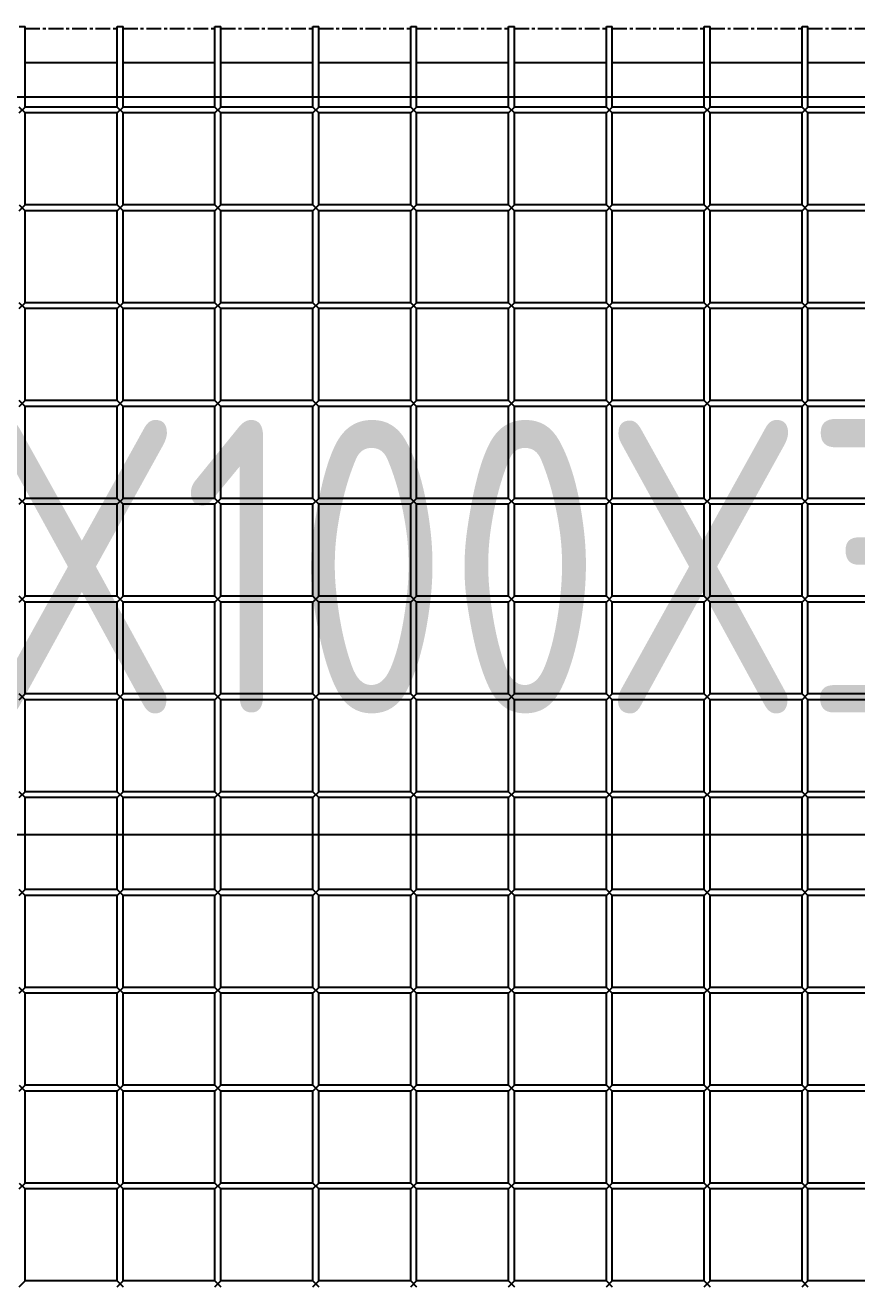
# Model space of a CAD drawing. Header units: millimetres. Extents: x -198529 to 244266, y -64 to 158464.
# Drawn here: x -172182 to -171757, y 97517 to 98160 of the extents above; entities that cross this region are included whole.
import ezdxf

# ---------------------------------------------------------------- set-up
doc = ezdxf.new("R2010")
doc.units = ezdxf.units.MM
doc.linetypes.add('CENTER', pattern=[12, 7.5, -1.5, 1.5, -1.5])
for name, color, linetype in [('0-DCC', 30, 'Continuous'), ('0-DCC-STRUC', 180, 'Continuous'), ('0-DCC-STRUC-T', 4, 'Continuous')]:
    doc.layers.add(name, color=color, linetype=linetype)
doc.styles.add('EDRI-COM', font='tssdeng.shx', dxfattribs={"width": 0.8, "bigfont": 'hztxt.shx'})

# ---------------------------------------------------------------- blocks, each defined once
blk = doc.blocks.new('DCC2850x1800(右)')
at = {"color": 0, "linetype": 'CENTER'}
for p, q in [((64589.5, -72713.38), (64542.5, -72713.38)), ((64639.5, -72713.38), (64592.5, -72713.38)), ((64689.5, -72713.38), (64642.5, -72713.38)), ((64739.5, -72713.38), (64692.5, -72713.38)), ((64789.5, -72713.38), (64742.5, -72713.38)), ((64839.5, -72713.38), (64792.5, -72713.38)), ((64889.5, -72713.38), (64842.5, -72713.38)), ((64939.5, -72713.38), (64892.5, -72713.38)), ((64989.5, -72713.38), (64942.5, -72713.38))]:
    blk.add_line(p, q, dxfattribs=at)
at = {"color": 0, "linetype": 'Continuous'}
for p, q in [((64589.5, -72753.48), (64589.5, -72712.38)), ((64592.5, -72712.38), (64589.5, -72712.38)), ((64592.5, -72753.48), (64592.5, -72712.38)), ((64639.5, -72753.48), (64639.5, -72712.38)), ((64642.5, -72712.38), (64639.5, -72712.38)), ((64642.5, -72753.48), (64642.5, -72712.38)), ((64689.5, -72753.48), (64689.5, -72712.38)), ((64692.5, -72712.38), (64689.5, -72712.38)), ((64692.5, -72753.48), (64692.5, -72712.38)), ((64739.5, -72753.48), (64739.5, -72712.38)), ((64742.5, -72712.38), (64739.5, -72712.38)), ((64742.5, -72753.48), (64742.5, -72712.38)), ((64789.5, -72753.48), (64789.5, -72712.38)), ((64792.5, -72712.38), (64789.5, -72712.38)), ((64792.5, -72753.48), (64792.5, -72712.38)), ((64839.5, -72753.48), (64839.5, -72712.38)), ((64842.5, -72712.38), (64839.5, -72712.38)), ((64842.5, -72753.48), (64842.5, -72712.38)), ((64889.5, -72753.48), (64889.5, -72712.38)), ((64892.5, -72712.38), (64889.5, -72712.38)), ((64892.5, -72753.48), (64892.5, -72712.38)), ((64939.5, -72753.48), (64939.5, -72712.38)), ((64942.5, -72712.38), (64939.5, -72712.38)), ((64942.5, -72753.48), (64942.5, -72712.38)), ((64989.5, -72753.48), (64989.5, -72712.38)), ((64992.5, -72712.38), (64989.5, -72712.38)), ((64542.5, -72730.88), (64589.5, -72730.88)), ((64592.5, -72730.88), (64639.5, -72730.88)), ((64642.5, -72730.88), (64689.5, -72730.88)), ((64692.5, -72730.88), (64739.5, -72730.88)), ((64742.5, -72730.88), (64789.5, -72730.88)), ((64792.5, -72730.88), (64839.5, -72730.88)), ((64842.5, -72730.88), (64889.5, -72730.88)), ((64892.5, -72730.88), (64939.5, -72730.88)), ((64942.5, -72730.88), (64989.5, -72730.88)), ((64542.5, -72753.48), (64589.5, -72753.48)), ((64592.5, -72756.48), (64589.5, -72753.48)), ((64589.5, -72756.48), (64592.5, -72753.48)), ((64592.5, -72753.48), (64639.5, -72753.48)), ((64642.5, -72756.48), (64639.5, -72753.48)), ((64639.5, -72756.48), (64642.5, -72753.48)), ((64642.5, -72753.48), (64689.5, -72753.48)), ((64692.5, -72756.48), (64689.5, -72753.48)), ((64689.5, -72756.48), (64692.5, -72753.48)), ((64692.5, -72753.48), (64739.5, -72753.48)), ((64742.5, -72756.48), (64739.5, -72753.48)), ((64739.5, -72756.48), (64742.5, -72753.48)), ((64742.5, -72753.48), (64789.5, -72753.48)), ((64792.5, -72756.48), (64789.5, -72753.48)), ((64789.5, -72756.48), (64792.5, -72753.48)), ((64792.5, -72753.48), (64839.5, -72753.48)), ((64842.5, -72756.48), (64839.5, -72753.48)), ((64839.5, -72756.48), (64842.5, -72753.48)), ((64842.5, -72753.48), (64889.5, -72753.48)), ((64892.5, -72756.48), (64889.5, -72753.48)), ((64889.5, -72756.48), (64892.5, -72753.48)), ((64892.5, -72753.48), (64939.5, -72753.48)), ((64942.5, -72756.48), (64939.5, -72753.48)), ((64939.5, -72756.48), (64942.5, -72753.48)), ((64942.5, -72753.48), (64989.5, -72753.48)), ((64992.5, -72756.48), (64989.5, -72753.48)), ((64989.5, -72756.48), (64992.5, -72753.48)), ((64542.5, -72756.48), (64589.5, -72756.48)), ((64589.5, -72803.48), (64589.5, -72756.48)), ((64592.5, -72756.48), (64639.5, -72756.48)), ((64592.5, -72803.48), (64592.5, -72756.48)), ((64639.5, -72803.48), (64639.5, -72756.48)), ((64642.5, -72756.48), (64689.5, -72756.48)), ((64642.5, -72803.48), (64642.5, -72756.48)), ((64689.5, -72803.48), (64689.5, -72756.48)), ((64692.5, -72756.48), (64739.5, -72756.48)), ((64692.5, -72803.48), (64692.5, -72756.48)), ((64739.5, -72803.48), (64739.5, -72756.48)), ((64742.5, -72756.48), (64789.5, -72756.48)), ((64742.5, -72803.48), (64742.5, -72756.48)), ((64789.5, -72803.48), (64789.5, -72756.48)), ((64792.5, -72756.48), (64839.5, -72756.48)), ((64792.5, -72803.48), (64792.5, -72756.48)), ((64839.5, -72803.48), (64839.5, -72756.48)), ((64842.5, -72756.48), (64889.5, -72756.48)), ((64842.5, -72803.48), (64842.5, -72756.48)), ((64889.5, -72803.48), (64889.5, -72756.48)), ((64892.5, -72756.48), (64939.5, -72756.48)), ((64892.5, -72803.48), (64892.5, -72756.48)), ((64939.5, -72803.48), (64939.5, -72756.48)), ((64942.5, -72756.48), (64989.5, -72756.48)), ((64942.5, -72803.48), (64942.5, -72756.48)), ((64989.5, -72803.48), (64989.5, -72756.48)), ((64542.5, -72803.48), (64589.5, -72803.48)), ((64542.5, -72806.48), (64589.5, -72806.48)), ((64592.5, -72806.48), (64589.5, -72803.48)), ((64592.5, -72803.48), (64589.5, -72806.48)), ((64589.5, -72853.48), (64589.5, -72806.48)), ((64592.5, -72803.48), (64639.5, -72803.48)), ((64592.5, -72853.48), (64592.5, -72806.48)), ((64592.5, -72806.48), (64639.5, -72806.48)), ((64642.5, -72806.48), (64639.5, -72803.48)), ((64642.5, -72803.48), (64639.5, -72806.48)), ((64639.5, -72853.48), (64639.5, -72806.48)), ((64642.5, -72803.48), (64689.5, -72803.48)), ((64642.5, -72853.48), (64642.5, -72806.48)), ((64642.5, -72806.48), (64689.5, -72806.48)), ((64692.5, -72806.48), (64689.5, -72803.48)), ((64692.5, -72803.48), (64689.5, -72806.48)), ((64689.5, -72853.48), (64689.5, -72806.48)), ((64692.5, -72803.48), (64739.5, -72803.48)), ((64692.5, -72853.48), (64692.5, -72806.48)), ((64692.5, -72806.48), (64739.5, -72806.48)), ((64742.5, -72806.48), (64739.5, -72803.48)), ((64742.5, -72803.48), (64739.5, -72806.48)), ((64739.5, -72853.48), (64739.5, -72806.48)), ((64742.5, -72803.48), (64789.5, -72803.48)), ((64742.5, -72853.48), (64742.5, -72806.48)), ((64742.5, -72806.48), (64789.5, -72806.48)), ((64792.5, -72806.48), (64789.5, -72803.48)), ((64792.5, -72803.48), (64789.5, -72806.48)), ((64789.5, -72853.48), (64789.5, -72806.48)), ((64792.5, -72803.48), (64839.5, -72803.48)), ((64792.5, -72853.48), (64792.5, -72806.48)), ((64792.5, -72806.48), (64839.5, -72806.48)), ((64842.5, -72806.48), (64839.5, -72803.48)), ((64842.5, -72803.48), (64839.5, -72806.48)), ((64839.5, -72853.48), (64839.5, -72806.48)), ((64842.5, -72803.48), (64889.5, -72803.48)), ((64842.5, -72853.48), (64842.5, -72806.48)), ((64842.5, -72806.48), (64889.5, -72806.48)), ((64892.5, -72806.48), (64889.5, -72803.48)), ((64892.5, -72803.48), (64889.5, -72806.48)), ((64889.5, -72853.48), (64889.5, -72806.48)), ((64892.5, -72803.48), (64939.5, -72803.48)), ((64892.5, -72853.48), (64892.5, -72806.48)), ((64892.5, -72806.48), (64939.5, -72806.48)), ((64942.5, -72806.48), (64939.5, -72803.48)), ((64942.5, -72803.48), (64939.5, -72806.48)), ((64939.5, -72853.48), (64939.5, -72806.48)), ((64942.5, -72803.48), (64989.5, -72803.48)), ((64942.5, -72853.48), (64942.5, -72806.48)), ((64942.5, -72806.48), (64989.5, -72806.48)), ((64992.5, -72806.48), (64989.5, -72803.48)), ((64992.5, -72803.48), (64989.5, -72806.48)), ((64989.5, -72853.48), (64989.5, -72806.48)), ((64542.5, -72853.48), (64589.5, -72853.48)), ((64542.5, -72856.48), (64589.5, -72856.48)), ((64592.5, -72856.48), (64589.5, -72853.48)), ((64592.5, -72853.48), (64589.5, -72856.48)), ((64589.5, -72903.48), (64589.5, -72856.48)), ((64592.5, -72853.48), (64639.5, -72853.48)), ((64592.5, -72903.48), (64592.5, -72856.48)), ((64592.5, -72856.48), (64639.5, -72856.48)), ((64642.5, -72856.48), (64639.5, -72853.48)), ((64639.5, -72856.48), (64642.5, -72853.48)), ((64639.5, -72903.48), (64639.5, -72856.48)), ((64642.5, -72853.48), (64689.5, -72853.48)), ((64642.5, -72903.48), (64642.5, -72856.48)), ((64642.5, -72856.48), (64689.5, -72856.48)), ((64692.5, -72856.48), (64689.5, -72853.48)), ((64689.5, -72856.48), (64692.5, -72853.48)), ((64689.5, -72903.48), (64689.5, -72856.48)), ((64692.5, -72853.48), (64739.5, -72853.48)), ((64692.5, -72903.48), (64692.5, -72856.48)), ((64692.5, -72856.48), (64739.5, -72856.48)), ((64742.5, -72856.48), (64739.5, -72853.48)), ((64739.5, -72856.48), (64742.5, -72853.48)), ((64739.5, -72903.48), (64739.5, -72856.48)), ((64742.5, -72853.48), (64789.5, -72853.48)), ((64742.5, -72903.48), (64742.5, -72856.48)), ((64742.5, -72856.48), (64789.5, -72856.48)), ((64792.5, -72856.48), (64789.5, -72853.48)), ((64789.5, -72856.48), (64792.5, -72853.48)), ((64789.5, -72903.48), (64789.5, -72856.48)), ((64792.5, -72853.48), (64839.5, -72853.48)), ((64792.5, -72903.48), (64792.5, -72856.48)), ((64792.5, -72856.48), (64839.5, -72856.48)), ((64842.5, -72856.48), (64839.5, -72853.48)), ((64839.5, -72856.48), (64842.5, -72853.48)), ((64839.5, -72903.48), (64839.5, -72856.48)), ((64842.5, -72853.48), (64889.5, -72853.48)), ((64842.5, -72903.48), (64842.5, -72856.48)), ((64842.5, -72856.48), (64889.5, -72856.48)), ((64892.5, -72856.48), (64889.5, -72853.48)), ((64889.5, -72856.48), (64892.5, -72853.48)), ((64889.5, -72903.48), (64889.5, -72856.48)), ((64892.5, -72853.48), (64939.5, -72853.48)), ((64892.5, -72903.48), (64892.5, -72856.48)), ((64892.5, -72856.48), (64939.5, -72856.48)), ((64942.5, -72856.48), (64939.5, -72853.48)), ((64939.5, -72856.48), (64942.5, -72853.48)), ((64939.5, -72903.48), (64939.5, -72856.48)), ((64942.5, -72853.48), (64989.5, -72853.48)), ((64942.5, -72903.48), (64942.5, -72856.48)), ((64942.5, -72856.48), (64989.5, -72856.48)), ((64992.5, -72856.48), (64989.5, -72853.48)), ((64989.5, -72856.48), (64992.5, -72853.48)), ((64989.5, -72903.48), (64989.5, -72856.48)), ((64542.5, -72903.48), (64589.5, -72903.48)), ((64592.5, -72906.48), (64589.5, -72903.48)), ((64592.5, -72903.48), (64589.5, -72906.48)), ((64592.5, -72903.48), (64639.5, -72903.48)), ((64642.5, -72906.48), (64639.5, -72903.48)), ((64642.5, -72903.48), (64639.5, -72906.48)), ((64642.5, -72903.48), (64689.5, -72903.48)), ((64692.5, -72906.48), (64689.5, -72903.48)), ((64689.5, -72906.48), (64692.5, -72903.48)), ((64692.5, -72903.48), (64739.5, -72903.48)), ((64742.5, -72906.48), (64739.5, -72903.48)), ((64739.5, -72906.48), (64742.5, -72903.48)), ((64742.5, -72903.48), (64789.5, -72903.48)), ((64792.5, -72906.48), (64789.5, -72903.48)), ((64789.5, -72906.48), (64792.5, -72903.48)), ((64792.5, -72903.48), (64839.5, -72903.48)), ((64842.5, -72906.48), (64839.5, -72903.48)), ((64839.5, -72906.48), (64842.5, -72903.48)), ((64842.5, -72903.48), (64889.5, -72903.48)), ((64892.5, -72906.48), (64889.5, -72903.48)), ((64889.5, -72906.48), (64892.5, -72903.48)), ((64892.5, -72903.48), (64939.5, -72903.48)), ((64942.5, -72906.48), (64939.5, -72903.48)), ((64939.5, -72906.48), (64942.5, -72903.48)), ((64942.5, -72903.48), (64989.5, -72903.48)), ((64992.5, -72906.48), (64989.5, -72903.48)), ((64989.5, -72906.48), (64992.5, -72903.48)), ((64542.5, -72906.48), (64589.5, -72906.48)), ((64589.5, -72953.48), (64589.5, -72906.48)), ((64592.5, -72953.48), (64592.5, -72906.48)), ((64592.5, -72906.48), (64639.5, -72906.48)), ((64639.5, -72953.48), (64639.5, -72906.48)), ((64642.5, -72953.48), (64642.5, -72906.48)), ((64642.5, -72906.48), (64689.5, -72906.48)), ((64689.5, -72953.48), (64689.5, -72906.48)), ((64692.5, -72953.48), (64692.5, -72906.48)), ((64692.5, -72906.48), (64739.5, -72906.48)), ((64739.5, -72953.48), (64739.5, -72906.48)), ((64742.5, -72953.48), (64742.5, -72906.48)), ((64742.5, -72906.48), (64789.5, -72906.48)), ((64789.5, -72953.48), (64789.5, -72906.48)), ((64792.5, -72953.48), (64792.5, -72906.48)), ((64792.5, -72906.48), (64839.5, -72906.48)), ((64839.5, -72953.48), (64839.5, -72906.48)), ((64842.5, -72953.48), (64842.5, -72906.48)), ((64842.5, -72906.48), (64889.5, -72906.48)), ((64889.5, -72953.48), (64889.5, -72906.48)), ((64892.5, -72953.48), (64892.5, -72906.48)), ((64892.5, -72906.48), (64939.5, -72906.48)), ((64939.5, -72953.48), (64939.5, -72906.48)), ((64942.5, -72953.48), (64942.5, -72906.48)), ((64942.5, -72906.48), (64989.5, -72906.48)), ((64989.5, -72953.48), (64989.5, -72906.48)), ((64542.5, -72953.48), (64589.5, -72953.48)), ((64592.5, -72956.48), (64589.5, -72953.48)), ((64592.5, -72953.48), (64589.5, -72956.48)), ((64592.5, -72953.48), (64639.5, -72953.48)), ((64642.5, -72956.48), (64639.5, -72953.48)), ((64642.5, -72953.48), (64639.5, -72956.48)), ((64642.5, -72953.48), (64689.5, -72953.48)), ((64692.5, -72956.48), (64689.5, -72953.48)), ((64692.5, -72953.48), (64689.5, -72956.48)), ((64692.5, -72953.48), (64739.5, -72953.48)), ((64742.5, -72956.48), (64739.5, -72953.48)), ((64739.5, -72956.48), (64742.5, -72953.48)), ((64742.5, -72953.48), (64789.5, -72953.48)), ((64792.5, -72956.48), (64789.5, -72953.48)), ((64789.5, -72956.48), (64792.5, -72953.48)), ((64792.5, -72953.48), (64839.5, -72953.48)), ((64842.5, -72956.48), (64839.5, -72953.48)), ((64839.5, -72956.48), (64842.5, -72953.48)), ((64842.5, -72953.48), (64889.5, -72953.48)), ((64892.5, -72956.48), (64889.5, -72953.48)), ((64889.5, -72956.48), (64892.5, -72953.48)), ((64892.5, -72953.48), (64939.5, -72953.48)), ((64942.5, -72956.48), (64939.5, -72953.48)), ((64939.5, -72956.48), (64942.5, -72953.48)), ((64942.5, -72953.48), (64989.5, -72953.48)), ((64992.5, -72956.48), (64989.5, -72953.48)), ((64989.5, -72956.48), (64992.5, -72953.48)), ((64542.5, -72956.48), (64589.5, -72956.48)), ((64589.5, -73003.48), (64589.5, -72956.48)), ((64592.5, -73003.48), (64592.5, -72956.48)), ((64592.5, -72956.48), (64639.5, -72956.48)), ((64639.5, -73003.48), (64639.5, -72956.48)), ((64642.5, -73003.48), (64642.5, -72956.48)), ((64642.5, -72956.48), (64689.5, -72956.48)), ((64689.5, -73003.48), (64689.5, -72956.48)), ((64692.5, -73003.48), (64692.5, -72956.48)), ((64692.5, -72956.48), (64739.5, -72956.48)), ((64739.5, -73003.48), (64739.5, -72956.48)), ((64742.5, -73003.48), (64742.5, -72956.48)), ((64742.5, -72956.48), (64789.5, -72956.48)), ((64789.5, -73003.48), (64789.5, -72956.48)), ((64792.5, -73003.48), (64792.5, -72956.48)), ((64792.5, -72956.48), (64839.5, -72956.48)), ((64839.5, -73003.48), (64839.5, -72956.48)), ((64842.5, -73003.48), (64842.5, -72956.48)), ((64842.5, -72956.48), (64889.5, -72956.48)), ((64889.5, -73003.48), (64889.5, -72956.48)), ((64892.5, -73003.48), (64892.5, -72956.48)), ((64892.5, -72956.48), (64939.5, -72956.48)), ((64939.5, -73003.48), (64939.5, -72956.48)), ((64942.5, -73003.48), (64942.5, -72956.48)), ((64942.5, -72956.48), (64989.5, -72956.48)), ((64989.5, -73003.48), (64989.5, -72956.48)), ((64542.5, -73003.48), (64589.5, -73003.48)), ((64542.5, -73006.48), (64589.5, -73006.48)), ((64592.5, -73006.48), (64589.5, -73003.48)), ((64592.5, -73003.48), (64589.5, -73006.48)), ((64589.5, -73053.48), (64589.5, -73006.48)), ((64592.5, -73003.48), (64639.5, -73003.48)), ((64592.5, -73053.48), (64592.5, -73006.48)), ((64592.5, -73006.48), (64639.5, -73006.48)), ((64642.5, -73006.48), (64639.5, -73003.48)), ((64642.5, -73003.48), (64639.5, -73006.48)), ((64639.5, -73053.48), (64639.5, -73006.48)), ((64642.5, -73003.48), (64689.5, -73003.48)), ((64642.5, -73053.48), (64642.5, -73006.48)), ((64642.5, -73006.48), (64689.5, -73006.48)), ((64692.5, -73006.48), (64689.5, -73003.48)), ((64692.5, -73003.48), (64689.5, -73006.48)), ((64689.5, -73053.48), (64689.5, -73006.48)), ((64692.5, -73003.48), (64739.5, -73003.48)), ((64692.5, -73053.48), (64692.5, -73006.48)), ((64692.5, -73006.48), (64739.5, -73006.48)), ((64742.5, -73006.48), (64739.5, -73003.48)), ((64742.5, -73003.48), (64739.5, -73006.48)), ((64739.5, -73053.48), (64739.5, -73006.48)), ((64742.5, -73003.48), (64789.5, -73003.48)), ((64742.5, -73053.48), (64742.5, -73006.48)), ((64742.5, -73006.48), (64789.5, -73006.48)), ((64792.5, -73006.48), (64789.5, -73003.48)), ((64789.5, -73006.48), (64792.5, -73003.48)), ((64789.5, -73053.48), (64789.5, -73006.48)), ((64792.5, -73003.48), (64839.5, -73003.48)), ((64792.5, -73053.48), (64792.5, -73006.48)), ((64792.5, -73006.48), (64839.5, -73006.48)), ((64842.5, -73006.48), (64839.5, -73003.48)), ((64839.5, -73006.48), (64842.5, -73003.48)), ((64839.5, -73053.48), (64839.5, -73006.48)), ((64842.5, -73003.48), (64889.5, -73003.48)), ((64842.5, -73053.48), (64842.5, -73006.48)), ((64842.5, -73006.48), (64889.5, -73006.48)), ((64892.5, -73006.48), (64889.5, -73003.48)), ((64889.5, -73006.48), (64892.5, -73003.48)), ((64889.5, -73053.48), (64889.5, -73006.48)), ((64892.5, -73003.48), (64939.5, -73003.48)), ((64892.5, -73053.48), (64892.5, -73006.48)), ((64892.5, -73006.48), (64939.5, -73006.48)), ((64942.5, -73006.48), (64939.5, -73003.48)), ((64939.5, -73006.48), (64942.5, -73003.48)), ((64939.5, -73053.48), (64939.5, -73006.48)), ((64942.5, -73003.48), (64989.5, -73003.48)), ((64942.5, -73053.48), (64942.5, -73006.48)), ((64942.5, -73006.48), (64989.5, -73006.48)), ((64992.5, -73006.48), (64989.5, -73003.48)), ((64989.5, -73006.48), (64992.5, -73003.48)), ((64989.5, -73053.48), (64989.5, -73006.48)), ((64542.5, -73053.48), (64589.5, -73053.48)), ((64542.5, -73056.48), (64589.5, -73056.48)), ((64592.5, -73056.48), (64589.5, -73053.48)), ((64592.5, -73053.48), (64589.5, -73056.48)), ((64589.5, -73103.48), (64589.5, -73056.48)), ((64592.5, -73053.48), (64639.5, -73053.48)), ((64592.5, -73103.48), (64592.5, -73056.48)), ((64592.5, -73056.48), (64639.5, -73056.48)), ((64642.5, -73056.48), (64639.5, -73053.48)), ((64642.5, -73053.48), (64639.5, -73056.48)), ((64639.5, -73103.48), (64639.5, -73056.48)), ((64642.5, -73053.48), (64689.5, -73053.48)), ((64642.5, -73103.48), (64642.5, -73056.48)), ((64642.5, -73056.48), (64689.5, -73056.48)), ((64692.5, -73056.48), (64689.5, -73053.48)), ((64692.5, -73053.48), (64689.5, -73056.48)), ((64689.5, -73103.48), (64689.5, -73056.48)), ((64692.5, -73053.48), (64739.5, -73053.48)), ((64692.5, -73103.48), (64692.5, -73056.48)), ((64692.5, -73056.48), (64739.5, -73056.48)), ((64742.5, -73056.48), (64739.5, -73053.48)), ((64742.5, -73053.48), (64739.5, -73056.48)), ((64739.5, -73103.48), (64739.5, -73056.48)), ((64742.5, -73053.48), (64789.5, -73053.48)), ((64742.5, -73103.48), (64742.5, -73056.48)), ((64742.5, -73056.48), (64789.5, -73056.48)), ((64792.5, -73056.48), (64789.5, -73053.48)), ((64792.5, -73053.48), (64789.5, -73056.48)), ((64789.5, -73103.48), (64789.5, -73056.48)), ((64792.5, -73053.48), (64839.5, -73053.48)), ((64792.5, -73103.48), (64792.5, -73056.48)), ((64792.5, -73056.48), (64839.5, -73056.48)), ((64842.5, -73056.48), (64839.5, -73053.48)), ((64839.5, -73056.48), (64842.5, -73053.48)), ((64839.5, -73103.48), (64839.5, -73056.48)), ((64842.5, -73053.48), (64889.5, -73053.48)), ((64842.5, -73103.48), (64842.5, -73056.48)), ((64842.5, -73056.48), (64889.5, -73056.48)), ((64892.5, -73056.48), (64889.5, -73053.48)), ((64889.5, -73056.48), (64892.5, -73053.48)), ((64889.5, -73103.48), (64889.5, -73056.48)), ((64892.5, -73053.48), (64939.5, -73053.48)), ((64892.5, -73103.48), (64892.5, -73056.48)), ((64892.5, -73056.48), (64939.5, -73056.48)), ((64942.5, -73056.48), (64939.5, -73053.48)), ((64939.5, -73056.48), (64942.5, -73053.48)), ((64939.5, -73103.48), (64939.5, -73056.48)), ((64942.5, -73053.48), (64989.5, -73053.48)), ((64942.5, -73103.48), (64942.5, -73056.48)), ((64942.5, -73056.48), (64989.5, -73056.48)), ((64992.5, -73056.48), (64989.5, -73053.48)), ((64989.5, -73056.48), (64992.5, -73053.48)), ((64989.5, -73103.48), (64989.5, -73056.48)), ((64542.5, -73103.48), (64589.5, -73103.48)), ((64592.5, -73106.48), (64589.5, -73103.48)), ((64592.5, -73103.48), (64589.5, -73106.48)), ((64592.5, -73103.48), (64639.5, -73103.48)), ((64642.5, -73106.48), (64639.5, -73103.48)), ((64642.5, -73103.48), (64639.5, -73106.48)), ((64642.5, -73103.48), (64689.5, -73103.48)), ((64692.5, -73106.48), (64689.5, -73103.48)), ((64692.5, -73103.48), (64689.5, -73106.48)), ((64692.5, -73103.48), (64739.5, -73103.48)), ((64742.5, -73106.48), (64739.5, -73103.48)), ((64742.5, -73103.48), (64739.5, -73106.48)), ((64742.5, -73103.48), (64789.5, -73103.48)), ((64792.5, -73106.48), (64789.5, -73103.48)), ((64792.5, -73103.48), (64789.5, -73106.48)), ((64792.5, -73103.48), (64839.5, -73103.48)), ((64842.5, -73106.48), (64839.5, -73103.48)), ((64842.5, -73103.48), (64839.5, -73106.48)), ((64842.5, -73103.48), (64889.5, -73103.48)), ((64892.5, -73106.48), (64889.5, -73103.48)), ((64889.5, -73106.48), (64892.5, -73103.48)), ((64892.5, -73103.48), (64939.5, -73103.48)), ((64942.5, -73106.48), (64939.5, -73103.48)), ((64939.5, -73106.48), (64942.5, -73103.48)), ((64942.5, -73103.48), (64989.5, -73103.48)), ((64992.5, -73106.48), (64989.5, -73103.48)), ((64989.5, -73106.48), (64992.5, -73103.48)), ((64542.5, -73106.48), (64589.5, -73106.48)), ((64589.5, -73153.48), (64589.5, -73106.48)), ((64592.5, -73153.48), (64592.5, -73106.48)), ((64592.5, -73106.48), (64639.5, -73106.48)), ((64639.5, -73153.48), (64639.5, -73106.48)), ((64642.5, -73153.48), (64642.5, -73106.48)), ((64642.5, -73106.48), (64689.5, -73106.48)), ((64689.5, -73153.48), (64689.5, -73106.48)), ((64692.5, -73153.48), (64692.5, -73106.48)), ((64692.5, -73106.48), (64739.5, -73106.48)), ((64739.5, -73153.48), (64739.5, -73106.48)), ((64742.5, -73153.48), (64742.5, -73106.48)), ((64742.5, -73106.48), (64789.5, -73106.48)), ((64789.5, -73153.48), (64789.5, -73106.48)), ((64792.5, -73153.48), (64792.5, -73106.48)), ((64792.5, -73106.48), (64839.5, -73106.48)), ((64839.5, -73153.48), (64839.5, -73106.48)), ((64842.5, -73153.48), (64842.5, -73106.48)), ((64842.5, -73106.48), (64889.5, -73106.48)), ((64889.5, -73153.48), (64889.5, -73106.48)), ((64892.5, -73153.48), (64892.5, -73106.48)), ((64892.5, -73106.48), (64939.5, -73106.48)), ((64939.5, -73153.48), (64939.5, -73106.48)), ((64942.5, -73153.48), (64942.5, -73106.48)), ((64942.5, -73106.48), (64989.5, -73106.48)), ((64989.5, -73153.48), (64989.5, -73106.48)), ((64542.5, -73153.48), (64589.5, -73153.48)), ((64592.5, -73156.48), (64589.5, -73153.48)), ((64592.5, -73153.48), (64589.5, -73156.48)), ((64592.5, -73153.48), (64639.5, -73153.48)), ((64642.5, -73156.48), (64639.5, -73153.48)), ((64642.5, -73153.48), (64639.5, -73156.48)), ((64642.5, -73153.48), (64689.5, -73153.48)), ((64692.5, -73156.48), (64689.5, -73153.48)), ((64692.5, -73153.48), (64689.5, -73156.48)), ((64692.5, -73153.48), (64739.5, -73153.48)), ((64742.5, -73156.48), (64739.5, -73153.48)), ((64742.5, -73153.48), (64739.5, -73156.48)), ((64742.5, -73153.48), (64789.5, -73153.48)), ((64792.5, -73156.48), (64789.5, -73153.48)), ((64792.5, -73153.48), (64789.5, -73156.48)), ((64792.5, -73153.48), (64839.5, -73153.48)), ((64842.5, -73156.48), (64839.5, -73153.48)), ((64842.5, -73153.48), (64839.5, -73156.48)), ((64842.5, -73153.48), (64889.5, -73153.48)), ((64892.5, -73156.48), (64889.5, -73153.48)), ((64892.5, -73153.48), (64889.5, -73156.48)), ((64892.5, -73153.48), (64939.5, -73153.48)), ((64942.5, -73156.48), (64939.5, -73153.48)), ((64939.5, -73156.48), (64942.5, -73153.48)), ((64942.5, -73153.48), (64989.5, -73153.48)), ((64992.5, -73156.48), (64989.5, -73153.48)), ((64989.5, -73156.48), (64992.5, -73153.48)), ((64542.5, -73156.48), (64589.5, -73156.48)), ((64589.5, -73203.48), (64589.5, -73156.48)), ((64592.5, -73203.48), (64592.5, -73156.48)), ((64592.5, -73156.48), (64639.5, -73156.48)), ((64639.5, -73203.48), (64639.5, -73156.48)), ((64642.5, -73203.48), (64642.5, -73156.48)), ((64642.5, -73156.48), (64689.5, -73156.48)), ((64689.5, -73203.48), (64689.5, -73156.48)), ((64692.5, -73203.48), (64692.5, -73156.48)), ((64692.5, -73156.48), (64739.5, -73156.48)), ((64739.5, -73203.48), (64739.5, -73156.48)), ((64742.5, -73203.48), (64742.5, -73156.48)), ((64742.5, -73156.48), (64789.5, -73156.48)), ((64789.5, -73203.48), (64789.5, -73156.48)), ((64792.5, -73203.48), (64792.5, -73156.48)), ((64792.5, -73156.48), (64839.5, -73156.48)), ((64839.5, -73203.48), (64839.5, -73156.48)), ((64842.5, -73203.48), (64842.5, -73156.48)), ((64842.5, -73156.48), (64889.5, -73156.48)), ((64889.5, -73203.48), (64889.5, -73156.48)), ((64892.5, -73203.48), (64892.5, -73156.48)), ((64892.5, -73156.48), (64939.5, -73156.48)), ((64939.5, -73203.48), (64939.5, -73156.48)), ((64942.5, -73203.48), (64942.5, -73156.48)), ((64942.5, -73156.48), (64989.5, -73156.48)), ((64989.5, -73203.48), (64989.5, -73156.48)), ((64542.5, -73203.48), (64589.5, -73203.48)), ((64542.5, -73206.48), (64589.5, -73206.48)), ((64592.5, -73206.48), (64589.5, -73203.48)), ((64592.5, -73203.48), (64589.5, -73206.48)), ((64589.5, -73253.48), (64589.5, -73206.48)), ((64592.5, -73203.48), (64639.5, -73203.48)), ((64592.5, -73253.48), (64592.5, -73206.48)), ((64592.5, -73206.48), (64639.5, -73206.48)), ((64642.5, -73206.48), (64639.5, -73203.48)), ((64642.5, -73203.48), (64639.5, -73206.48)), ((64639.5, -73253.48), (64639.5, -73206.48)), ((64642.5, -73203.48), (64689.5, -73203.48)), ((64642.5, -73253.48), (64642.5, -73206.48)), ((64642.5, -73206.48), (64689.5, -73206.48)), ((64692.5, -73206.48), (64689.5, -73203.48)), ((64692.5, -73203.48), (64689.5, -73206.48)), ((64689.5, -73253.48), (64689.5, -73206.48)), ((64692.5, -73203.48), (64739.5, -73203.48)), ((64692.5, -73253.48), (64692.5, -73206.48)), ((64692.5, -73206.48), (64739.5, -73206.48)), ((64742.5, -73206.48), (64739.5, -73203.48)), ((64742.5, -73203.48), (64739.5, -73206.48)), ((64739.5, -73253.48), (64739.5, -73206.48)), ((64742.5, -73203.48), (64789.5, -73203.48)), ((64742.5, -73253.48), (64742.5, -73206.48)), ((64742.5, -73206.48), (64789.5, -73206.48)), ((64792.5, -73206.48), (64789.5, -73203.48)), ((64792.5, -73203.48), (64789.5, -73206.48)), ((64789.5, -73253.48), (64789.5, -73206.48)), ((64792.5, -73203.48), (64839.5, -73203.48)), ((64792.5, -73253.48), (64792.5, -73206.48)), ((64792.5, -73206.48), (64839.5, -73206.48)), ((64842.5, -73206.48), (64839.5, -73203.48)), ((64842.5, -73203.48), (64839.5, -73206.48)), ((64839.5, -73253.48), (64839.5, -73206.48)), ((64842.5, -73203.48), (64889.5, -73203.48)), ((64842.5, -73253.48), (64842.5, -73206.48)), ((64842.5, -73206.48), (64889.5, -73206.48)), ((64892.5, -73206.48), (64889.5, -73203.48)), ((64892.5, -73203.48), (64889.5, -73206.48)), ((64889.5, -73253.48), (64889.5, -73206.48)), ((64892.5, -73203.48), (64939.5, -73203.48)), ((64892.5, -73253.48), (64892.5, -73206.48)), ((64892.5, -73206.48), (64939.5, -73206.48)), ((64942.5, -73206.48), (64939.5, -73203.48)), ((64942.5, -73203.48), (64939.5, -73206.48)), ((64939.5, -73253.48), (64939.5, -73206.48)), ((64942.5, -73203.48), (64989.5, -73203.48)), ((64942.5, -73253.48), (64942.5, -73206.48)), ((64942.5, -73206.48), (64989.5, -73206.48)), ((64992.5, -73206.48), (64989.5, -73203.48)), ((64989.5, -73206.48), (64992.5, -73203.48)), ((64989.5, -73253.48), (64989.5, -73206.48)), ((64542.5, -73253.48), (64589.5, -73253.48)), ((64542.5, -73256.48), (64589.5, -73256.48)), ((64592.5, -73256.48), (64589.5, -73253.48)), ((64592.5, -73253.48), (64589.5, -73256.48)), ((64589.5, -73303.48), (64589.5, -73256.48)), ((64592.5, -73253.48), (64639.5, -73253.48)), ((64592.5, -73303.48), (64592.5, -73256.48)), ((64592.5, -73256.48), (64639.5, -73256.48)), ((64642.5, -73256.48), (64639.5, -73253.48)), ((64642.5, -73253.48), (64639.5, -73256.48)), ((64639.5, -73303.48), (64639.5, -73256.48)), ((64642.5, -73253.48), (64689.5, -73253.48)), ((64642.5, -73303.48), (64642.5, -73256.48)), ((64642.5, -73256.48), (64689.5, -73256.48)), ((64692.5, -73256.48), (64689.5, -73253.48)), ((64692.5, -73253.48), (64689.5, -73256.48)), ((64689.5, -73303.48), (64689.5, -73256.48)), ((64692.5, -73253.48), (64739.5, -73253.48)), ((64692.5, -73303.48), (64692.5, -73256.48)), ((64692.5, -73256.48), (64739.5, -73256.48)), ((64742.5, -73256.48), (64739.5, -73253.48)), ((64742.5, -73253.48), (64739.5, -73256.48)), ((64739.5, -73303.48), (64739.5, -73256.48)), ((64742.5, -73253.48), (64789.5, -73253.48)), ((64742.5, -73303.48), (64742.5, -73256.48)), ((64742.5, -73256.48), (64789.5, -73256.48)), ((64792.5, -73256.48), (64789.5, -73253.48)), ((64792.5, -73253.48), (64789.5, -73256.48)), ((64789.5, -73303.48), (64789.5, -73256.48)), ((64792.5, -73253.48), (64839.5, -73253.48)), ((64792.5, -73303.48), (64792.5, -73256.48)), ((64792.5, -73256.48), (64839.5, -73256.48)), ((64842.5, -73256.48), (64839.5, -73253.48)), ((64842.5, -73253.48), (64839.5, -73256.48)), ((64839.5, -73303.48), (64839.5, -73256.48)), ((64842.5, -73253.48), (64889.5, -73253.48)), ((64842.5, -73303.48), (64842.5, -73256.48)), ((64842.5, -73256.48), (64889.5, -73256.48)), ((64892.5, -73256.48), (64889.5, -73253.48)), ((64892.5, -73253.48), (64889.5, -73256.48)), ((64889.5, -73303.48), (64889.5, -73256.48)), ((64892.5, -73253.48), (64939.5, -73253.48)), ((64892.5, -73303.48), (64892.5, -73256.48)), ((64892.5, -73256.48), (64939.5, -73256.48)), ((64942.5, -73256.48), (64939.5, -73253.48)), ((64942.5, -73253.48), (64939.5, -73256.48)), ((64939.5, -73303.48), (64939.5, -73256.48)), ((64942.5, -73253.48), (64989.5, -73253.48)), ((64942.5, -73303.48), (64942.5, -73256.48)), ((64942.5, -73256.48), (64989.5, -73256.48)), ((64992.5, -73256.48), (64989.5, -73253.48)), ((64992.5, -73253.48), (64989.5, -73256.48)), ((64989.5, -73303.48), (64989.5, -73256.48)), ((64542.5, -73303.48), (64589.5, -73303.48)), ((64542.5, -73306.48), (64589.5, -73306.48)), ((64592.5, -73306.48), (64589.5, -73303.48)), ((64592.5, -73303.48), (64589.5, -73306.48)), ((64589.5, -73353.48), (64589.5, -73306.48)), ((64592.5, -73303.48), (64639.5, -73303.48)), ((64592.5, -73353.48), (64592.5, -73306.48)), ((64592.5, -73306.48), (64639.5, -73306.48)), ((64642.5, -73306.48), (64639.5, -73303.48)), ((64642.5, -73303.48), (64639.5, -73306.48)), ((64639.5, -73353.48), (64639.5, -73306.48)), ((64642.5, -73303.48), (64689.5, -73303.48)), ((64642.5, -73353.48), (64642.5, -73306.48)), ((64642.5, -73306.48), (64689.5, -73306.48)), ((64692.5, -73306.48), (64689.5, -73303.48)), ((64692.5, -73303.48), (64689.5, -73306.48)), ((64689.5, -73353.48), (64689.5, -73306.48)), ((64692.5, -73303.48), (64739.5, -73303.48)), ((64692.5, -73353.48), (64692.5, -73306.48)), ((64692.5, -73306.48), (64739.5, -73306.48)), ((64742.5, -73306.48), (64739.5, -73303.48)), ((64742.5, -73303.48), (64739.5, -73306.48)), ((64739.5, -73353.48), (64739.5, -73306.48)), ((64742.5, -73303.48), (64789.5, -73303.48)), ((64742.5, -73353.48), (64742.5, -73306.48)), ((64742.5, -73306.48), (64789.5, -73306.48)), ((64792.5, -73306.48), (64789.5, -73303.48)), ((64792.5, -73303.48), (64789.5, -73306.48)), ((64789.5, -73353.48), (64789.5, -73306.48)), ((64792.5, -73303.48), (64839.5, -73303.48)), ((64792.5, -73353.48), (64792.5, -73306.48)), ((64792.5, -73306.48), (64839.5, -73306.48)), ((64842.5, -73306.48), (64839.5, -73303.48)), ((64842.5, -73303.48), (64839.5, -73306.48)), ((64839.5, -73353.48), (64839.5, -73306.48)), ((64842.5, -73303.48), (64889.5, -73303.48)), ((64842.5, -73353.48), (64842.5, -73306.48)), ((64842.5, -73306.48), (64889.5, -73306.48)), ((64892.5, -73306.48), (64889.5, -73303.48)), ((64892.5, -73303.48), (64889.5, -73306.48)), ((64889.5, -73353.48), (64889.5, -73306.48)), ((64892.5, -73303.48), (64939.5, -73303.48)), ((64892.5, -73353.48), (64892.5, -73306.48)), ((64892.5, -73306.48), (64939.5, -73306.48)), ((64942.5, -73306.48), (64939.5, -73303.48)), ((64942.5, -73303.48), (64939.5, -73306.48)), ((64939.5, -73353.48), (64939.5, -73306.48)), ((64942.5, -73303.48), (64989.5, -73303.48)), ((64942.5, -73353.48), (64942.5, -73306.48)), ((64942.5, -73306.48), (64989.5, -73306.48)), ((64992.5, -73306.48), (64989.5, -73303.48)), ((64992.5, -73303.48), (64989.5, -73306.48)), ((64989.5, -73353.48), (64989.5, -73306.48)), ((64542.5, -73353.48), (64589.5, -73353.48)), ((64592.5, -73353.48), (64589.5, -73356.48)), ((64592.5, -73356.48), (64589.5, -73353.48)), ((64592.5, -73353.48), (64639.5, -73353.48)), ((64642.5, -73356.48), (64639.5, -73353.48)), ((64642.5, -73353.48), (64639.5, -73356.48)), ((64642.5, -73353.48), (64689.5, -73353.48)), ((64692.5, -73356.48), (64689.5, -73353.48)), ((64692.5, -73353.48), (64689.5, -73356.48)), ((64692.5, -73353.48), (64739.5, -73353.48)), ((64742.5, -73356.48), (64739.5, -73353.48)), ((64742.5, -73353.48), (64739.5, -73356.48)), ((64742.5, -73353.48), (64789.5, -73353.48)), ((64792.5, -73353.48), (64789.5, -73356.48)), ((64792.5, -73356.48), (64789.5, -73353.48)), ((64792.5, -73353.48), (64839.5, -73353.48)), ((64842.5, -73356.48), (64839.5, -73353.48)), ((64842.5, -73353.48), (64839.5, -73356.48)), ((64842.5, -73353.48), (64889.5, -73353.48)), ((64892.5, -73356.48), (64889.5, -73353.48)), ((64892.5, -73353.48), (64889.5, -73356.48)), ((64892.5, -73353.48), (64939.5, -73353.48)), ((64942.5, -73353.48), (64939.5, -73356.48)), ((64942.5, -73356.48), (64939.5, -73353.48)), ((64942.5, -73353.48), (64989.5, -73353.48)), ((64992.5, -73356.48), (64989.5, -73353.48))]:
    blk.add_line(p, q, dxfattribs=at)

msp = doc.modelspace()

# ---------------------------------------------------------------- linework, layer by layer
at = {"layer": '0-DCC-STRUC'}
msp.add_lwpolyline([(-170145.77, 98123.01), (-173020.77, 98123.01), (-173020.77, 98323.01), (-170145.77, 98323.01)], close=True, dxfattribs=at)
at = {"layer": '0-DCC-STRUC-T'}
msp.add_line((-172511.43, 97746.16), (-171108.68, 97746.16), dxfattribs=at)

# ---------------------------------------------------------------- block references
at = {"layer": '0-DCC', "xscale": -1}
msp.add_blockref('DCC2850x1800(右)', (-107192.77, 170871.49), dxfattribs=at)

# ---------------------------------------------------------------- texts
at = {"layer": '0-DCC-STRUC-T', "style": 'EDRI-COM', "width": 0.8}
msp.add_text('C200X100X35X3.0', height=150, dxfattribs=at).set_placement((-172522.14, 97808.08))

doc.saveas('drawing.dxf')
